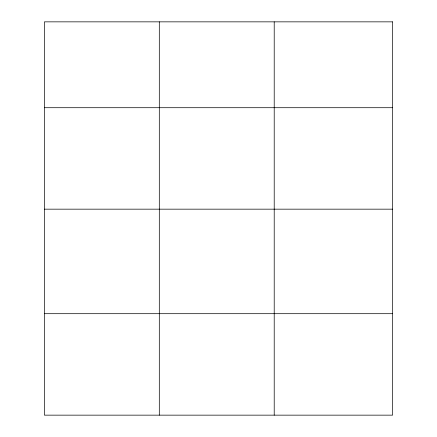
<?xml version="1.0" encoding="UTF-8"?>
<svg xmlns="http://www.w3.org/2000/svg" width="437" height="437" viewBox="0 0 437 437"><rect width="100%" height="100%" fill="white"/><g stroke="black" fill="none" stroke-linecap="round" stroke-linejoin="round"><path stroke-width="0.66" d="M44.405 107.71L392.595 107.71M44.405 209.165L392.595 209.165M44.405 313.695L392.595 313.695M274.212 21.85L274.212 415.15M159.308 21.85L159.308 415.15M392.595 21.85L44.405 21.85L44.405 415.15L392.595 415.15L392.595 21.85"/></g></svg>
